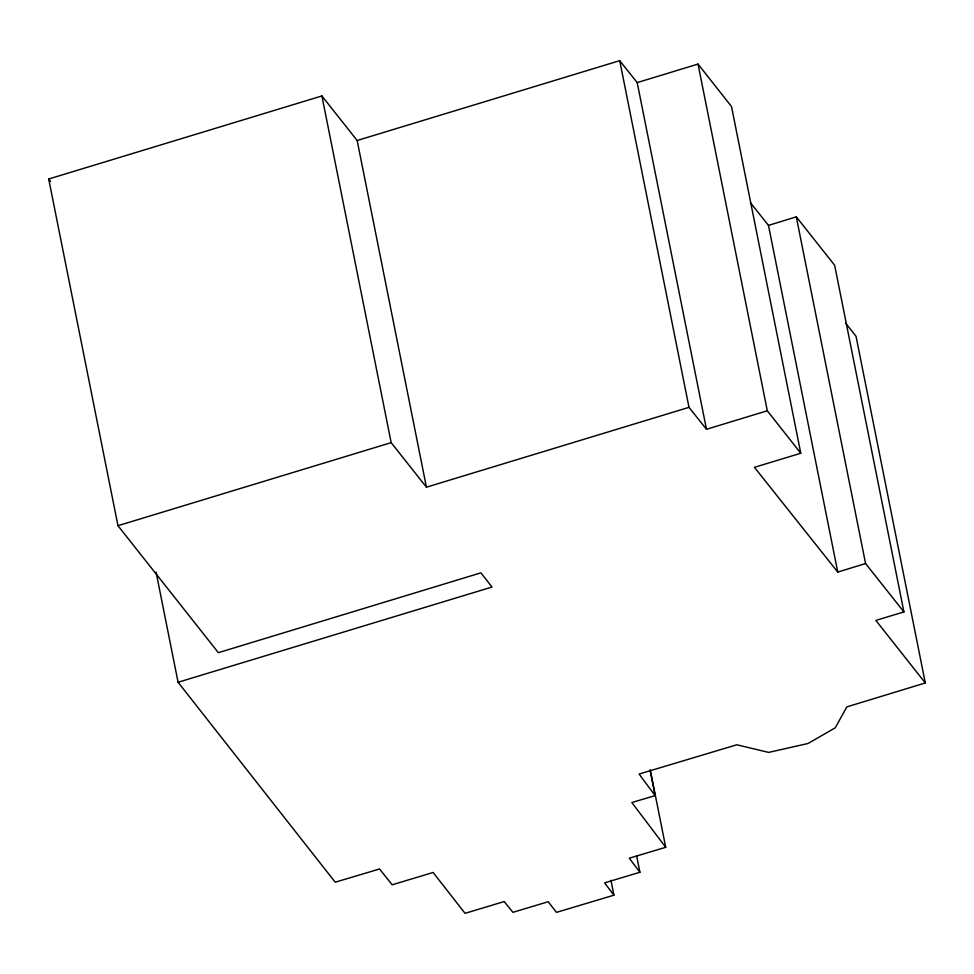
<?xml version="1.0" encoding="UTF-8"?>
<svg xmlns="http://www.w3.org/2000/svg" width="974" height="974" viewBox="0 0 974 974"><rect width="100%" height="100%" fill="white"/><g stroke="black" fill="none" stroke-linecap="round" stroke-linejoin="round"><path stroke-width="1.46" d="M750.491 202.775L768.486 225.396L796.294 216.849L834.645 265.232L903.921 611.916L875.87 620.401L925.3 682.969L846.832 706.881L835.278 727.773L808.043 743.503L768.669 752.403L736.807 744.781L639.078 774.05L655.149 795.612L631.834 802.515L665.729 847.307L629.289 858.191L639.906 872.266L604.623 882.858L613.924 895.179L556.471 912.37L548.204 901.729L512.921 912.321L504.191 901.559L465.061 913.332L433.101 872.485L392.157 884.794L379.556 868.978L335.214 882.201L178.084 682.263L156.083 572.152M178.084 682.263L492.004 587.042L480.925 572.846L218.359 652.677L117.976 525.704L48.7 179.009L321.895 95.951L357.154 140.5L619.72 60.668L637.203 82.595L698.029 64.077L731.511 106.543L800.786 453.239L754.436 467.325L837.762 572.079L865.569 563.544L903.921 611.916M117.976 525.704L391.171 442.646L426.429 487.183L688.995 407.351L706.479 429.291L767.305 410.772L800.786 453.239M48.7 179.009L50.575 181.383M845.761 323.295L856.024 336.286L925.3 682.969M796.294 216.849L865.569 563.544M768.486 225.396L837.762 572.079M698.029 64.077L767.305 410.772M637.203 82.595L706.479 429.291M619.72 60.668L688.995 407.351M650.267 769.935L665.729 847.307M650.084 770.312L655.149 795.612M636.631 855.903L639.906 872.266M610.954 880.301L613.924 895.179M357.154 140.5L426.429 487.183M321.895 95.951L391.171 442.646"/></g></svg>
